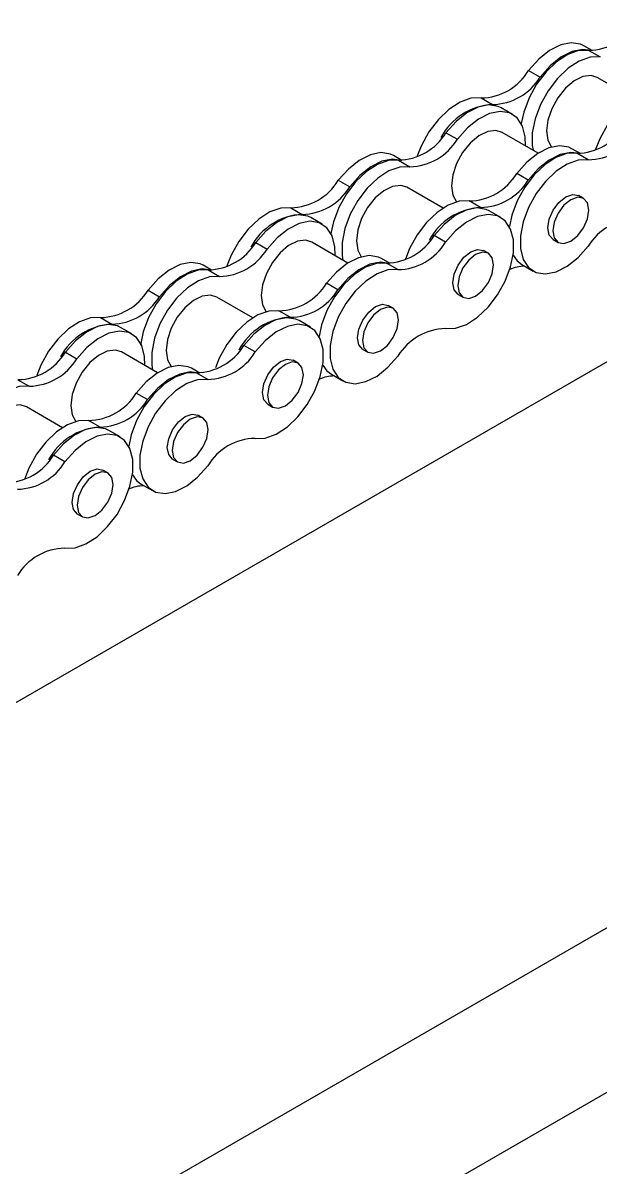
# Model space of a CAD drawing. Header units: metres. Extents: x 0 to 21025, y 0 to 14850.
# Drawn here: x 13070.1 to 13124.5, y 5412.6 to 5520.7 of the extents above; entities that cross this region are included whole.
import ezdxf

# ---------------------------------------------------------------- set-up
doc = ezdxf.new("R2010")
doc.units = ezdxf.units.M
doc.header["$LTSCALE"] = 25
doc.layers.add('SL4', color=4, linetype='Continuous')

msp = doc.modelspace()

# ---------------------------------------------------------------- linework, layer by layer
at = {"layer": 'SL4'}
for p, q in [((13123.795, 5518.081), (13122.995, 5518.543)), ((13123.463, 5518.109), (13124.537, 5517.489)), ((13117.79, 5516.2), (13118.865, 5515.579)), ((13127.679, 5513.576), (13124.272, 5515.543)), ((12230.818, 4972.404), (13167.717, 5513.264)), ((13113.3, 5513.608), (13114.375, 5512.987)), ((13116.272, 5512.056), (13115.197, 5512.676)), ((13109.992, 5510.333), (13111.067, 5509.713)), ((13118.699, 5508.392), (13115.292, 5510.358)), ((13122.679, 5508.357), (13121.879, 5508.819)), ((13123.422, 5507.765), (13122.347, 5508.385)), ((13105.834, 5507.713), (13105.035, 5508.175)), ((13105.502, 5507.741), (13106.577, 5507.121)), ((13117.749, 5505.855), (13116.674, 5506.476)), ((13099.83, 5505.832), (13100.905, 5505.211)), ((13109.719, 5503.207), (13106.312, 5505.174)), ((13122.972, 5504.122), (13122.506, 5504.391)), ((13095.34, 5503.239), (13096.414, 5502.619)), ((13113.259, 5503.263), (13112.184, 5503.884)), ((13115.156, 5502.332), (13114.081, 5502.952)), ((13098.311, 5501.688), (13097.237, 5502.308)), ((13092.032, 5499.965), (13093.107, 5499.344)), ((13100.738, 5498.023), (13097.331, 5499.99)), ((13109.951, 5499.989), (13108.876, 5500.609)), ((13120.108, 5500.236), (13120.573, 5499.967)), ((13113.992, 5498.938), (13113.526, 5499.207)), ((13087.874, 5497.345), (13087.074, 5497.806)), ((13104.718, 5497.989), (13103.919, 5498.45)), ((13105.461, 5497.396), (13104.386, 5498.017)), ((13117.142, 5497.882), (13118.217, 5497.262)), ((13087.542, 5497.373), (13088.616, 5496.752)), ((13081.869, 5495.463), (13082.944, 5494.843)), ((13099.789, 5495.487), (13098.714, 5496.107)), ((13091.758, 5492.839), (13088.351, 5494.806)), ((13111.128, 5495.052), (13111.593, 5494.783)), ((13095.299, 5492.895), (13094.224, 5493.515)), ((13105.011, 5493.754), (13104.546, 5494.022)), ((13077.379, 5492.871), (13078.454, 5492.251)), ((13097.196, 5491.963), (13096.121, 5492.584)), ((13080.351, 5491.319), (13079.276, 5491.94)), ((13091.991, 5489.62), (13090.916, 5490.241)), ((13074.071, 5489.596), (13075.146, 5488.976)), ((13082.778, 5487.655), (13079.371, 5489.622)), ((13096.031, 5488.569), (13095.565, 5488.838)), ((13102.147, 5489.868), (13102.613, 5489.599)), ((13086.758, 5487.62), (13085.958, 5488.082)), ((13069.581, 5487.004), (13070.656, 5486.384)), ((13087.501, 5487.028), (13086.426, 5487.649)), ((13099.181, 5487.514), (13100.256, 5486.893)), ((12277.116, 4945.677), (13214.015, 5486.537)), ((13081.828, 5485.118), (13080.753, 5485.739)), ((13093.167, 5484.684), (13093.633, 5484.415)), ((13073.798, 5482.471), (13070.391, 5484.437)), ((13087.051, 5483.385), (13086.585, 5483.654)), ((13077.338, 5482.526), (13076.263, 5483.147)), ((13079.235, 5481.595), (13078.16, 5482.215)), ((13074.03, 5479.252), (13072.955, 5479.872)), ((13084.187, 5479.5), (13084.652, 5479.231)), ((13078.071, 5478.201), (13077.605, 5478.47)), ((13081.221, 5477.146), (13082.296, 5476.525)), ((13220.75, 5474.871), (12283.851, 4934.011)), ((13075.207, 5474.315), (13075.672, 5474.047))]:
    msp.add_line(p, q, dxfattribs=at)
at = {"layer": 'SL4', "flags": 128}
for points in [[(13123.463, 5518.109), (13122.513, 5518.078), (13121.482, 5517.711), (13120.435, 5517.03), (13119.436, 5516.08), (13118.55, 5514.919), (13117.831, 5513.621), (13117.326, 5512.267), (13117.094, 5511.185)], [(13122.995, 5518.543), (13122.703, 5518.681), (13121.816, 5518.819), (13120.818, 5518.617), (13119.771, 5518.087), (13118.74, 5517.265), (13117.79, 5516.2)], [(13123.713, 5518.084), (13122.891, 5518.198), (13121.893, 5517.996), (13120.845, 5517.467), (13119.814, 5516.644), (13118.865, 5515.579)], [(13124.537, 5517.489), (13123.588, 5517.458), (13122.557, 5517.09), (13121.51, 5516.41), (13120.511, 5515.459), (13119.625, 5514.298), (13118.906, 5513), (13118.4, 5511.646), (13118.139, 5510.322), (13118.139, 5509.11), (13118.213, 5508.672)], [(13124.272, 5515.543), (13123.692, 5515.722), (13122.915, 5515.625), (13122.083, 5515.217), (13121.269, 5514.532), (13120.547, 5513.633), (13119.979, 5512.599), (13119.617, 5511.521), (13119.492, 5510.497)], [(13130.145, 5514.252), (13129.195, 5514.221), (13128.164, 5513.853), (13127.117, 5513.173), (13126.119, 5512.222), (13125.232, 5511.061), (13124.514, 5509.763), (13124.087, 5508.671)], [(13113.3, 5513.608), (13112.351, 5513.576), (13111.32, 5513.209), (13110.272, 5512.529), (13109.274, 5511.578), (13108.388, 5510.417), (13107.669, 5509.119), (13107.283, 5508.149)], [(13115.197, 5512.676), (13114.905, 5512.815), (13114.018, 5512.952), (13113.02, 5512.75), (13111.973, 5512.221), (13110.942, 5511.398), (13109.992, 5510.333)], [(13117.492, 5509.088), (13117.465, 5509.932), (13117.204, 5510.956), (13116.698, 5511.726), (13115.98, 5512.194), (13115.093, 5512.332), (13114.095, 5512.129), (13113.047, 5511.6), (13112.017, 5510.778), (13111.067, 5509.713)], [(13115.292, 5510.358), (13114.712, 5510.537), (13113.935, 5510.441), (13113.103, 5510.033), (13112.289, 5509.348), (13111.566, 5508.449), (13110.999, 5507.415), (13110.636, 5506.337), (13110.512, 5505.312)], [(13119.492, 5510.497), (13119.617, 5509.615), (13119.962, 5508.975)], [(13105.035, 5508.175), (13104.742, 5508.313), (13103.856, 5508.45), (13102.858, 5508.248), (13101.81, 5507.719), (13100.779, 5506.896), (13099.83, 5505.832)], [(13122.347, 5508.385), (13121.397, 5508.354), (13120.366, 5507.986), (13119.319, 5507.306), (13118.321, 5506.356), (13117.434, 5505.195), (13116.716, 5503.896), (13116.21, 5502.542), (13115.978, 5501.46)], [(13121.879, 5508.819), (13121.587, 5508.957), (13120.701, 5509.095), (13119.702, 5508.892), (13118.655, 5508.363), (13117.624, 5507.54), (13116.674, 5506.476)], [(13122.597, 5508.36), (13121.775, 5508.474), (13120.777, 5508.272), (13119.73, 5507.743), (13118.699, 5506.92), (13117.749, 5505.855)], [(13105.502, 5507.741), (13104.553, 5507.71), (13103.522, 5507.342), (13102.474, 5506.662), (13101.476, 5505.711), (13100.59, 5504.551), (13099.871, 5503.252), (13099.365, 5501.898), (13099.133, 5500.816)], [(13105.752, 5507.716), (13104.931, 5507.83), (13103.932, 5507.628), (13102.885, 5507.099), (13101.854, 5506.276), (13100.905, 5505.211)], [(13123.422, 5507.765), (13122.472, 5507.733), (13121.441, 5507.366), (13120.394, 5506.686), (13119.395, 5505.735), (13118.509, 5504.574), (13117.79, 5503.276), (13117.285, 5501.922), (13117.024, 5500.597), (13117.024, 5499.385), (13117.285, 5498.362), (13117.79, 5497.592), (13118.509, 5497.124), (13119.395, 5496.986), (13120.394, 5497.188), (13121.441, 5497.717), (13122.472, 5498.54), (13123.422, 5499.605)], [(13106.577, 5507.121), (13105.627, 5507.089), (13104.597, 5506.722), (13103.549, 5506.041), (13102.551, 5505.091), (13101.664, 5503.93), (13100.946, 5502.632), (13100.44, 5501.278), (13100.179, 5499.953), (13100.179, 5498.741), (13100.253, 5498.304)], [(13106.312, 5505.174), (13105.732, 5505.353), (13104.955, 5505.257), (13104.123, 5504.848), (13103.309, 5504.164), (13102.586, 5503.265), (13102.018, 5502.231), (13101.656, 5501.153), (13101.532, 5500.128)], [(13110.512, 5505.312), (13110.636, 5504.431), (13110.982, 5503.791)], [(13119.611, 5501.334), (13119.74, 5502.158), (13120.108, 5503.006), (13120.658, 5503.748), (13121.307, 5504.272), (13121.956, 5504.498), (13122.506, 5504.391)], [(13120.077, 5501.066), (13120.206, 5500.391), (13120.573, 5499.968), (13121.124, 5499.861), (13121.773, 5500.086), (13122.422, 5500.61), (13122.972, 5501.352), (13123.34, 5502.2), (13123.469, 5503.024), (13123.34, 5503.699), (13122.972, 5504.122), (13122.422, 5504.229), (13121.773, 5504.003), (13121.124, 5503.479), (13120.573, 5502.737), (13120.206, 5501.89), (13120.077, 5501.066)], [(13095.34, 5503.239), (13094.39, 5503.208), (13093.359, 5502.841), (13092.312, 5502.16), (13091.313, 5501.21), (13090.427, 5500.049), (13089.708, 5498.751), (13089.282, 5497.659)], [(13112.184, 5503.884), (13111.235, 5503.852), (13110.204, 5503.485), (13109.156, 5502.804), (13108.158, 5501.854), (13107.272, 5500.693), (13106.553, 5499.395), (13106.127, 5498.303)], [(13114.081, 5502.952), (13113.789, 5503.09), (13112.903, 5503.228), (13111.904, 5503.026), (13110.857, 5502.497), (13109.826, 5501.674), (13108.876, 5500.609)], [(13097.237, 5502.308), (13096.944, 5502.446), (13096.058, 5502.584), (13095.06, 5502.382), (13094.012, 5501.852), (13092.981, 5501.03), (13092.032, 5499.965)], [(13099.532, 5498.72), (13099.505, 5499.564), (13099.244, 5500.587), (13098.738, 5501.357), (13098.019, 5501.826), (13097.133, 5501.963), (13096.134, 5501.761), (13095.087, 5501.232), (13094.056, 5500.409), (13093.107, 5499.344)], [(13109.951, 5491.829), (13110.901, 5491.86), (13111.932, 5492.228), (13112.979, 5492.908), (13113.977, 5493.858), (13114.864, 5495.019), (13115.582, 5496.317), (13116.088, 5497.671), (13116.349, 5498.996), (13116.349, 5500.208), (13116.088, 5501.231), (13115.582, 5502.001), (13114.864, 5502.47), (13113.977, 5502.607), (13112.979, 5502.405), (13111.932, 5501.876), (13110.901, 5501.053), (13109.951, 5499.989)], [(13120.108, 5500.236), (13120.108, 5500.236), (13119.74, 5500.659), (13119.611, 5501.334)], [(13097.331, 5499.99), (13096.752, 5500.169), (13095.975, 5500.073), (13095.142, 5499.664), (13094.329, 5498.98), (13093.606, 5498.081), (13093.038, 5497.046), (13092.676, 5495.969), (13092.551, 5494.944)], [(13101.532, 5500.128), (13101.656, 5499.247), (13102.001, 5498.607)], [(13103.919, 5498.45), (13103.627, 5498.589), (13102.74, 5498.726), (13101.742, 5498.524), (13100.694, 5497.995), (13099.663, 5497.172), (13098.714, 5496.107)], [(13110.631, 5496.15), (13110.76, 5496.974), (13111.128, 5497.822), (13111.678, 5498.564), (13112.327, 5499.088), (13112.976, 5499.313), (13113.526, 5499.207)], [(13111.096, 5495.881), (13111.226, 5495.207), (13111.593, 5494.783), (13112.143, 5494.676), (13112.792, 5494.902), (13113.441, 5495.426), (13113.992, 5496.168), (13114.359, 5497.016), (13114.488, 5497.84), (13114.359, 5498.515), (13113.992, 5498.938), (13113.441, 5499.045), (13112.792, 5498.819), (13112.143, 5498.295), (13111.593, 5497.553), (13111.226, 5496.705), (13111.096, 5495.881)], [(13116.32, 5498.754), (13116.716, 5498.213), (13117.142, 5497.882)], [(13087.074, 5497.806), (13086.782, 5497.945), (13085.895, 5498.082), (13084.897, 5497.88), (13083.85, 5497.351), (13082.819, 5496.528), (13081.869, 5495.463)], [(13087.792, 5497.347), (13086.97, 5497.462), (13085.972, 5497.259), (13084.924, 5496.73), (13083.893, 5495.907), (13082.944, 5494.843)], [(13104.386, 5498.017), (13103.437, 5497.985), (13102.406, 5497.618), (13101.358, 5496.938), (13100.36, 5495.987), (13099.474, 5494.826), (13098.755, 5493.528), (13098.249, 5492.174), (13098.018, 5491.092)], [(13104.637, 5497.991), (13103.815, 5498.106), (13102.817, 5497.904), (13101.769, 5497.374), (13100.738, 5496.552), (13099.789, 5495.487)], [(13087.542, 5497.373), (13086.592, 5497.341), (13085.561, 5496.974), (13084.514, 5496.293), (13083.515, 5495.343), (13082.629, 5494.182), (13081.91, 5492.884), (13081.405, 5491.53), (13081.15, 5490.268)], [(13088.616, 5496.752), (13087.667, 5496.721), (13086.636, 5496.353), (13085.589, 5495.673), (13084.59, 5494.723), (13083.704, 5493.562), (13082.985, 5492.263), (13082.479, 5490.909), (13082.218, 5489.585), (13082.218, 5488.373), (13082.292, 5487.935)], [(13105.461, 5497.396), (13104.512, 5497.365), (13103.481, 5496.998), (13102.433, 5496.317), (13101.435, 5495.367), (13100.549, 5494.206), (13099.83, 5492.908), (13099.324, 5491.554), (13099.063, 5490.229), (13099.063, 5489.017), (13099.324, 5487.994), (13099.83, 5487.224), (13100.549, 5486.755), (13101.435, 5486.618), (13102.433, 5486.82), (13103.481, 5487.349), (13104.512, 5488.172), (13105.461, 5489.237)], [(13111.128, 5495.052), (13111.128, 5495.052), (13110.76, 5495.475), (13110.631, 5496.15)], [(13088.351, 5494.806), (13087.771, 5494.985), (13086.994, 5494.888), (13086.162, 5494.48), (13085.348, 5493.796), (13084.626, 5492.896), (13084.058, 5491.862), (13083.696, 5490.785), (13083.571, 5489.76)], [(13092.551, 5494.944), (13092.676, 5494.063), (13093.021, 5493.423)], [(13094.224, 5493.515), (13093.274, 5493.484), (13092.243, 5493.116), (13091.196, 5492.436), (13090.198, 5491.485), (13089.311, 5490.325), (13088.593, 5489.026), (13088.225, 5488.113)], [(13101.651, 5490.966), (13101.78, 5491.79), (13102.147, 5492.638), (13102.697, 5493.38), (13103.347, 5493.904), (13103.996, 5494.129), (13104.546, 5494.022)], [(13102.116, 5490.697), (13102.245, 5490.022), (13102.613, 5489.599), (13103.163, 5489.492), (13103.812, 5489.718), (13104.461, 5490.242), (13105.011, 5490.984), (13105.379, 5491.831), (13105.508, 5492.655), (13105.379, 5493.33), (13105.011, 5493.753), (13104.461, 5493.86), (13103.812, 5493.635), (13103.163, 5493.111), (13102.613, 5492.369), (13102.245, 5491.521), (13102.116, 5490.697)], [(13077.379, 5492.871), (13076.43, 5492.84), (13075.399, 5492.472), (13074.351, 5491.792), (13073.353, 5490.841), (13072.467, 5489.681), (13071.748, 5488.382), (13071.362, 5487.412)], [(13079.276, 5491.94), (13078.984, 5492.078), (13078.097, 5492.215), (13077.099, 5492.013), (13076.052, 5491.484), (13075.021, 5490.661), (13074.071, 5489.596)], [(13096.121, 5492.584), (13095.829, 5492.722), (13094.942, 5492.859), (13093.944, 5492.657), (13092.896, 5492.128), (13091.865, 5491.305), (13090.916, 5490.241)], [(13091.991, 5481.46), (13092.94, 5481.492), (13093.971, 5481.859), (13095.019, 5482.54), (13096.017, 5483.49), (13096.903, 5484.651), (13097.622, 5485.949), (13098.128, 5487.303), (13098.389, 5488.628), (13098.389, 5489.84), (13098.128, 5490.863), (13097.622, 5491.633), (13096.903, 5492.102), (13096.017, 5492.239), (13095.019, 5492.037), (13093.971, 5491.508), (13092.94, 5490.685), (13091.991, 5489.62)], [(13081.571, 5488.351), (13081.544, 5489.196), (13081.283, 5490.219), (13080.777, 5490.989), (13080.059, 5491.457), (13079.172, 5491.595), (13078.174, 5491.393), (13077.126, 5490.864), (13076.096, 5490.041), (13075.146, 5488.976)], [(13102.147, 5489.868), (13102.147, 5489.868), (13101.78, 5490.291), (13101.651, 5490.966)], [(13079.371, 5489.622), (13078.791, 5489.801), (13078.014, 5489.704), (13077.182, 5489.296), (13076.368, 5488.612), (13075.645, 5487.712), (13075.078, 5486.678), (13074.715, 5485.601), (13074.591, 5484.576)], [(13083.571, 5489.76), (13083.696, 5488.879), (13084.041, 5488.238)], [(13092.67, 5485.782), (13092.799, 5486.606), (13093.167, 5487.453), (13093.717, 5488.196), (13094.366, 5488.719), (13095.015, 5488.945), (13095.565, 5488.838)], [(13085.958, 5488.082), (13085.666, 5488.22), (13084.78, 5488.358), (13083.781, 5488.156), (13082.734, 5487.627), (13081.703, 5486.804), (13080.753, 5485.739)], [(13086.676, 5487.623), (13085.854, 5487.737), (13084.856, 5487.535), (13083.809, 5487.006), (13082.778, 5486.183), (13081.828, 5485.118)], [(13093.136, 5485.513), (13093.265, 5484.838), (13093.633, 5484.415), (13094.183, 5484.308), (13094.832, 5484.534), (13095.481, 5485.057), (13096.031, 5485.8), (13096.399, 5486.647), (13096.528, 5487.471), (13096.399, 5488.146), (13096.031, 5488.569), (13095.481, 5488.676), (13094.832, 5488.451), (13094.183, 5487.927), (13093.633, 5487.185), (13093.265, 5486.337), (13093.136, 5485.513)], [(13098.359, 5488.385), (13098.755, 5487.844), (13099.181, 5487.514)], [(13086.426, 5487.649), (13085.476, 5487.617), (13084.445, 5487.25), (13083.398, 5486.569), (13082.4, 5485.619), (13081.513, 5484.458), (13080.795, 5483.16), (13080.289, 5481.806), (13080.057, 5480.724)], [(13087.501, 5487.028), (13086.551, 5486.997), (13085.52, 5486.629), (13084.473, 5485.949), (13083.474, 5484.998), (13082.588, 5483.837), (13081.869, 5482.539), (13081.364, 5481.185), (13081.103, 5479.861), (13081.103, 5478.649), (13081.364, 5477.625), (13081.869, 5476.855), (13082.588, 5476.387), (13083.474, 5476.249), (13084.473, 5476.452), (13085.52, 5476.981), (13086.551, 5477.803), (13087.501, 5478.868)], [(13070.656, 5486.384), (13069.706, 5486.352), (13068.676, 5485.985), (13067.628, 5485.305), (13066.63, 5484.354), (13065.743, 5483.193), (13065.025, 5481.895), (13064.519, 5480.541), (13064.258, 5479.216), (13064.258, 5478.004), (13064.332, 5477.567)], [(13093.167, 5484.684), (13093.167, 5484.684), (13092.799, 5485.107), (13092.67, 5485.782)], [(13070.391, 5484.437), (13069.811, 5484.616), (13069.034, 5484.52), (13068.202, 5484.112), (13067.388, 5483.427), (13066.665, 5482.528), (13066.097, 5481.494), (13065.735, 5480.416), (13065.611, 5479.391)], [(13074.591, 5484.576), (13074.715, 5483.694), (13075.061, 5483.054)], [(13083.69, 5480.598), (13083.819, 5481.422), (13084.187, 5482.269), (13084.737, 5483.011), (13085.386, 5483.535), (13086.035, 5483.761), (13086.585, 5483.654)], [(13084.156, 5480.329), (13084.285, 5479.654), (13084.652, 5479.231), (13085.203, 5479.124), (13085.852, 5479.349), (13086.501, 5479.873), (13087.051, 5480.615), (13087.419, 5481.463), (13087.548, 5482.287), (13087.419, 5482.962), (13087.051, 5483.385), (13086.501, 5483.492), (13085.852, 5483.266), (13085.203, 5482.743), (13084.652, 5482), (13084.285, 5481.153), (13084.156, 5480.329)], [(13076.263, 5483.147), (13075.314, 5483.115), (13074.283, 5482.748), (13073.235, 5482.068), (13072.237, 5481.117), (13071.351, 5479.956), (13070.632, 5478.658), (13070.206, 5477.566)], [(13078.16, 5482.215), (13077.868, 5482.354), (13076.982, 5482.491), (13075.983, 5482.289), (13074.936, 5481.76), (13073.905, 5480.937), (13072.955, 5479.872)], [(13074.03, 5471.092), (13074.98, 5471.123), (13076.011, 5471.491), (13077.058, 5472.171), (13078.056, 5473.122), (13078.943, 5474.282), (13079.661, 5475.581), (13080.167, 5476.935), (13080.428, 5478.259), (13080.428, 5479.471), (13080.167, 5480.495), (13079.661, 5481.265), (13078.943, 5481.733), (13078.056, 5481.871), (13077.058, 5481.668), (13076.011, 5481.139), (13074.98, 5480.317), (13074.03, 5479.252)], [(13084.187, 5479.5), (13084.187, 5479.5), (13083.819, 5479.923), (13083.69, 5480.598)], [(13074.71, 5475.413), (13074.839, 5476.238), (13075.207, 5477.085), (13075.757, 5477.827), (13076.406, 5478.351), (13077.055, 5478.577), (13077.605, 5478.47)], [(13075.175, 5475.145), (13075.305, 5474.47), (13075.672, 5474.047), (13076.222, 5473.94), (13076.871, 5474.165), (13077.52, 5474.689), (13078.071, 5475.431), (13078.438, 5476.279), (13078.567, 5477.103), (13078.438, 5477.778), (13078.071, 5478.201), (13077.52, 5478.308), (13076.871, 5478.082), (13076.222, 5477.558), (13075.672, 5476.816), (13075.305, 5475.969), (13075.175, 5475.145)], [(13080.399, 5478.017), (13080.795, 5477.476), (13081.221, 5477.146)], [(13075.207, 5474.315), (13075.207, 5474.315), (13074.839, 5474.739), (13074.71, 5475.413)]]:
    msp.add_lwpolyline(points, dxfattribs=at)
at = {"layer": 'SL4'}
for centre, radius, start, end in [((13123.353, 5523.485), 5.376, 271.17027, 328.82435), ((13113.19, 5518.983), 5.376, 271.17027, 328.82435), ((13114.265, 5518.363), 5.376, 271.17027, 328.82435), ((13114.693, 5507.141), 5.855, 93.11014, 152.07323), ((13122.237, 5513.76), 5.376, 271.17027, 328.82435), ((13105.392, 5513.116), 5.376, 271.17027, 328.82435), ((13106.467, 5512.496), 5.376, 271.17027, 328.82435), ((13123.312, 5513.14), 5.376, 271.17027, 328.82435), ((13112.074, 5509.259), 5.376, 271.17027, 328.82435), ((13095.23, 5508.615), 5.376, 271.17027, 328.82435), ((13096.305, 5507.994), 5.376, 271.17027, 328.82435), ((13113.149, 5508.638), 5.376, 271.17027, 328.82435), ((13113.577, 5497.416), 5.855, 93.11014, 152.07323), ((13096.732, 5496.772), 5.855, 93.11014, 152.07323), ((13128.022, 5496.822), 5.376, 91.17027, 148.82435), ((13087.432, 5502.748), 5.376, 271.17027, 328.82435), ((13104.277, 5503.392), 5.376, 271.17027, 328.82435), ((13105.351, 5502.772), 5.376, 271.17027, 328.82435), ((13088.507, 5502.128), 5.376, 271.17027, 328.82435), ((13117.446, 5494.277), 3.446, 90.48436, 114.6516), ((13077.269, 5498.246), 5.376, 271.17027, 328.82435), ((13094.114, 5498.89), 5.376, 271.17027, 328.82435), ((13095.189, 5498.27), 5.376, 271.17027, 328.82435), ((13078.344, 5497.626), 5.376, 271.17027, 328.82435), ((13078.772, 5486.404), 5.855, 93.11014, 152.07323), ((13095.616, 5487.048), 5.855, 93.11014, 152.07323), ((13110.061, 5486.453), 5.376, 91.17027, 148.82435), ((13086.316, 5493.024), 5.376, 271.17027, 328.82435), ((13069.471, 5492.38), 5.376, 271.17027, 328.82435), ((13070.546, 5491.759), 5.376, 271.17027, 328.82435), ((13087.391, 5492.403), 5.376, 271.17027, 328.82435), ((13099.486, 5483.909), 3.446, 90.48434, 114.65117), ((13076.153, 5488.522), 5.376, 271.17027, 328.82435), ((13077.228, 5487.902), 5.376, 271.17027, 328.82435), ((13077.656, 5476.68), 5.855, 93.11014, 152.07323), ((13092.101, 5476.085), 5.376, 91.17027, 148.82435), ((13068.356, 5482.655), 5.376, 271.17027, 328.82435), ((13069.43, 5482.035), 5.376, 271.17027, 328.82435), ((13081.53, 5473.498), 3.488, 90.56121, 116.02926), ((13074.14, 5465.717), 5.376, 91.17027, 148.82435)]:
    msp.add_arc(centre, radius, start, end, dxfattribs=at)

doc.saveas('drawing.dxf')
